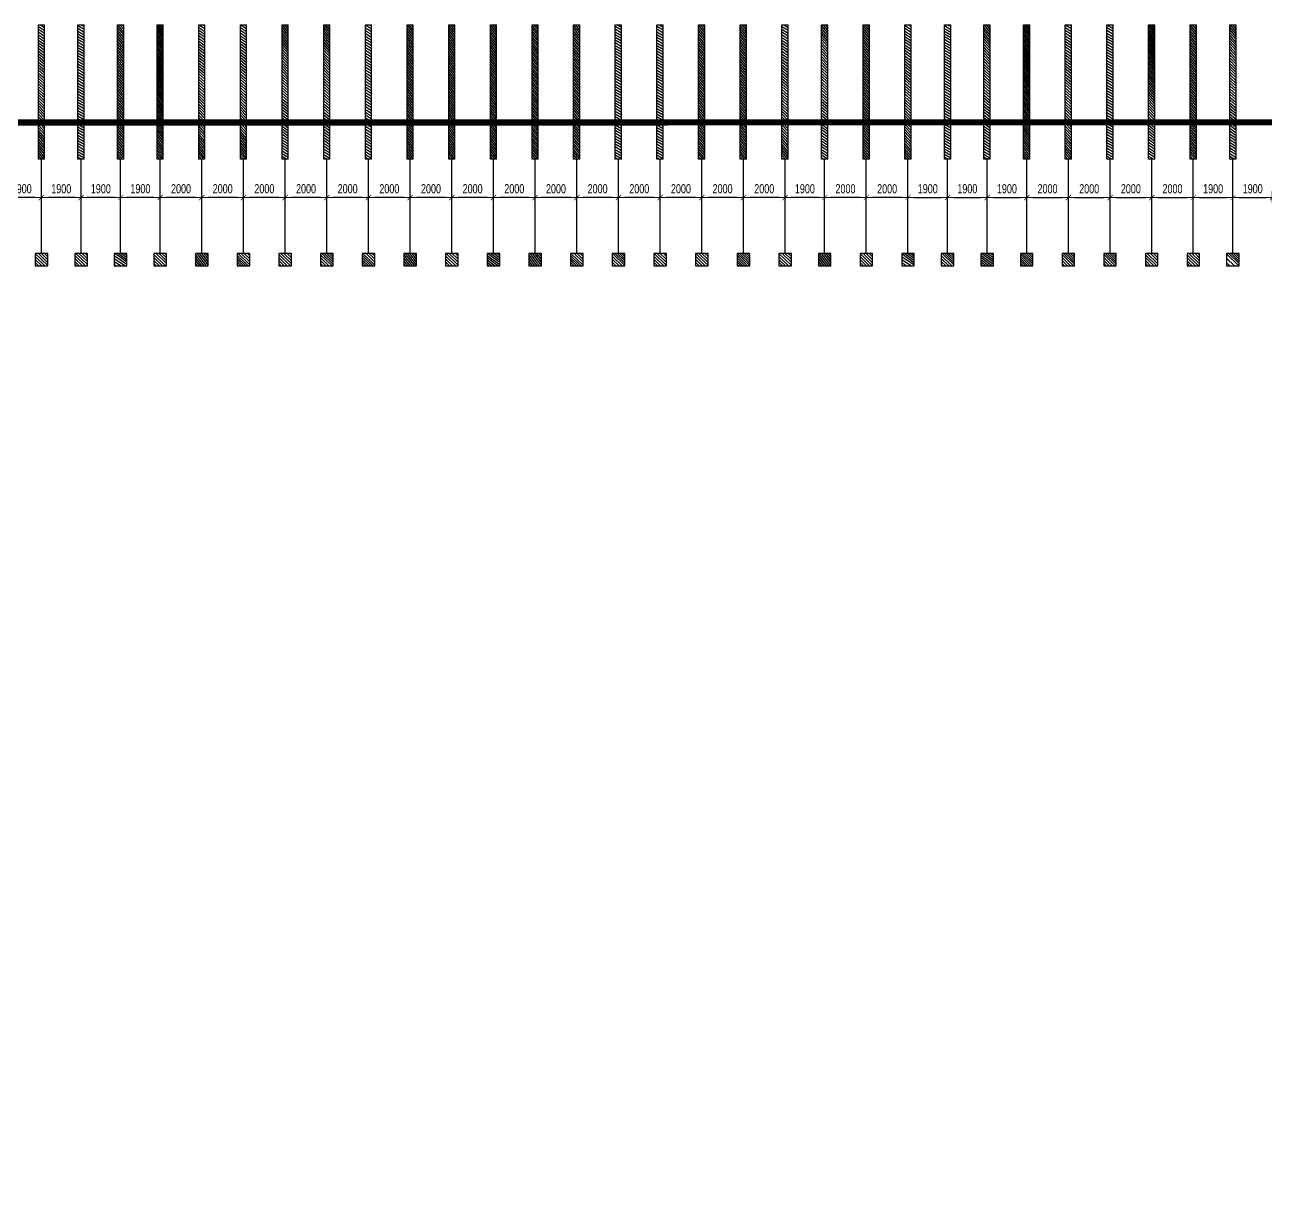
# Model space of a CAD drawing. Header units: millimetres. Extents: x -10588 to 227988, y -10588 to 100488.
# Drawn here: x 48700 to 108250, y 44950 to 100488 of the extents above; entities that cross this region are included whole.
import ezdxf

# ---------------------------------------------------------------- set-up
doc = ezdxf.new("R2010")
doc.units = ezdxf.units.MM
doc.linetypes.add('X-SITE$0$ACAD_ISO05W100', pattern=[33, 24, -3, 0, -3, 0, -3])
doc.layers.get('0').update_dxf_attribs({"lineweight": 20})
doc.layers.get('Defpoints').update_dxf_attribs({"color": 151, "lineweight": 9})
for name, color, linetype, lineweight in [('@@hatch - giaothong', 253, 'Continuous', 9), ('Landscape$0$A-HATCH', 252, 'Continuous', 18), ('NDC_S_DIM', 1, 'Continuous', 15)]:
    doc.layers.add(name, color=color, linetype=linetype, lineweight=lineweight)
doc.layers.add('A-SYM', color=7, linetype='Continuous')
doc.layers.add('X-SITE$0$A-SITE', color=2, linetype='X-SITE$0$ACAD_ISO05W100')
doc.styles.add('NDC_DIM', font='', dxfattribs={"width": 0.75})
doc.styles.get('NDC_DIM').set_extended_font_data('Dotum')
doc.dimstyles.new('NDC_dim_200', dxfattribs={"dimscale": 200, "dimtxt": 2.2, "dimasz": 1.5, "dimexe": 1.5, "dimexo": 2.5, "dimgap": 1, "dimtad": 1, "dimdec": 0, "dimzin": 0, "dimdsep": 46, "dimtxsty": 'NDC_DIM', "dimblk": 'DIMMARK', "dimcen": 0.09, "dimdle": 1.2, "dimclrd": 1, "dimclre": 1, "dimclrt": 3, "dimadec": 0, "dimazin": 0, "dimtfac": 1, "dimtdec": 0, "dimtix": 1, "dimtofl": 0, "dimtmove": 0, "dimatfit": 3, "dimfxl": 6, "dimfxlon": 1, "dimtolj": 1, "dimtzin": 0, "dimarcsym": 0})

# ---------------------------------------------------------------- blocks, each defined once
blk = doc.blocks.new('X-SITE')
at = {"layer": 'X-SITE$0$A-SITE', "const_width": 300}
blk.add_lwpolyline([(263891.6972274575, 94374.2868733796), (233890.9167651925, 124374.1597342881), (41048.81672237301, 124371.2061076554), (41031.4772981205, 26050.13213352286), (263893.9970330987, 26073.53728202902)], close=True, dxfattribs=at)
blk = doc.blocks.new('Neo_Samwoo')
at = {"layer": '@@hatch - giaothong', "lineweight": -3, "transparency": 33554559}
h = blk.add_hatch(dxfattribs=at)
h.set_pattern_fill('ANSI31', color=3, scale=750.0000000000002, angle=90.00000000000001)
h.set_pattern_definition([(135, (1742590341.413357, -434066229.3020579), (-66.29126073623884, -66.29126073623887), [])])
h.paths.add_polyline_path([(-302.44442273397, 0), (-302.44442273397, -584.009388985578), (302.44442273397, -584.009388985578), (302.44442273397, 0)])
h.paths.add_polyline_path([(150.0000001396984, 10987.54396887041), (-150.0000001396984, 10987.54396887041), (-150.0000001396984, 4527.282461116556), (150.0000001396984, 4527.282461116556)])
at = {"layer": 'Landscape$0$A-HATCH', "color": 1, "lineweight": -3}
for p, q in [((-150.0000001396984, 4527.282461116556), (-150.0000001396984, 10987.54396887041)), ((-150.0000001396984, 10987.54396887041), (150.0000001396984, 10987.54396887041)), ((150.0000001396984, 4527.282461116556), (150.0000001396984, 10987.54396887041)), ((150.0000001396984, 4527.282461116556), (-150.0000001396984, 4527.282461116556)), ((0, 0), (3.492459654808044e-07, 4527.282461116556)), ((302.44442273397, 0), (-302.44442273397, 0)), ((-302.44442273397, 0), (-302.44442273397, -584.009388985578)), ((302.44442273397, -584.009388985578), (302.44442273397, 0)), ((-302.44442273397, -584.009388985578), (302.44442273397, -584.009388985578))]:
    blk.add_line(p, q, dxfattribs=at)
blk = doc.blocks.new('DIMMARK')
at = {"layer": 'NDC_S_DIM', "color": 1}
blk.add_line((-1.5, 0), (1, 0), dxfattribs=at)
at = {"layer": 'NDC_S_DIM', "color": 2, "const_width": 0.1}
blk.add_lwpolyline([(-0.4242640687119285, -0.4242640687119285), (0.4242640687119285, 0.4242640687119285)], dxfattribs=at)
blk = doc.blocks.new('*D2411')
at = {"layer": 'Defpoints', "color": 0, "transparency": 16777216}
for p in [(93000.00000080932, 92190.67635541197), (91100.00000080944, 91458.47434306418), (93000.00000080932, 91458.47434291762)]:
    blk.add_point(p, dxfattribs=at)
at = {"layer": 'NDC_S_DIM', "color": 1, "lineweight": -2, "transparency": 16777216}
for p, q in [((91100.00000080944, 91958.47434306418), (91100.00000080944, 92490.67635541197)), ((93000.00000080932, 91958.47434291762), (93000.00000080932, 92490.67635541197)), ((91400.00000080944, 92190.67635541197), (92700.00000080932, 92190.67635541197))]:
    blk.add_line(p, q, dxfattribs=at)
at = {"layer": 'NDC_S_DIM', "color": 1, "lineweight": -2, "transparency": 16777216, "xscale": 300, "yscale": 300, "zscale": 300, "rotation": 180}
blk.add_blockref('DIMMARK', (91100.00000080944, 92190.67635541197), dxfattribs=at)
at = {"layer": 'NDC_S_DIM', "color": 1, "lineweight": -2, "transparency": 16777216, "xscale": 300, "yscale": 300, "zscale": 300}
blk.add_blockref('DIMMARK', (93000.00000080932, 92190.67635541197), dxfattribs=at)
at = {"layer": 'NDC_S_DIM', "color": 3, "transparency": 16777216, "insert": (92050.00000080938, 92610.67635541197), "char_height": 440.0000000000001, "attachment_point": 5, "style": 'NDC_DIM'}
blk.add_mtext('\\A1;1900', dxfattribs=at)
blk = doc.blocks.new('*D2613')
at = {"layer": 'Defpoints', "color": 0, "transparency": 16777216}
for p in [(94900.00000080944, 92190.67635541197), (93000.00000080932, 91458.47434291762), (94900.00000080944, 91458.47434277105)]:
    blk.add_point(p, dxfattribs=at)
at = {"layer": 'NDC_S_DIM', "color": 1, "lineweight": -2, "transparency": 16777216}
for p, q in [((93000.00000080932, 91958.47434291762), (93000.00000080932, 92490.67635541197)), ((94900.00000080944, 91958.47434277105), (94900.00000080944, 92490.67635541197)), ((93300.00000080932, 92190.67635541197), (94600.00000080944, 92190.67635541197))]:
    blk.add_line(p, q, dxfattribs=at)
at = {"layer": 'NDC_S_DIM', "color": 1, "lineweight": -2, "transparency": 16777216, "xscale": 300, "yscale": 300, "zscale": 300, "rotation": 180}
blk.add_blockref('DIMMARK', (93000.00000080932, 92190.67635541197), dxfattribs=at)
at = {"layer": 'NDC_S_DIM', "color": 1, "lineweight": -2, "transparency": 16777216, "xscale": 300, "yscale": 300, "zscale": 300}
blk.add_blockref('DIMMARK', (94900.00000080944, 92190.67635541197), dxfattribs=at)
at = {"layer": 'NDC_S_DIM', "color": 3, "transparency": 16777216, "insert": (93950.00000080938, 92610.67635541197), "char_height": 440.0000000000001, "attachment_point": 5, "style": 'NDC_DIM'}
blk.add_mtext('\\A1;1900', dxfattribs=at)
blk = doc.blocks.new('*D2614')
at = {"layer": 'Defpoints', "color": 0, "transparency": 16777216}
for p in [(96800.00000080944, 92190.67635541197), (94900.00000080944, 91458.47434277105), (96800.00000080944, 91458.47434262448)]:
    blk.add_point(p, dxfattribs=at)
at = {"layer": 'NDC_S_DIM', "color": 1, "lineweight": -2, "transparency": 16777216}
for p, q in [((94900.00000080944, 91958.47434277105), (94900.00000080944, 92490.67635541197)), ((96800.00000080944, 91958.47434262448), (96800.00000080944, 92490.67635541197)), ((95200.00000080944, 92190.67635541197), (96500.00000080944, 92190.67635541197))]:
    blk.add_line(p, q, dxfattribs=at)
at = {"layer": 'NDC_S_DIM', "color": 1, "lineweight": -2, "transparency": 16777216, "xscale": 300, "yscale": 300, "zscale": 300, "rotation": 180}
blk.add_blockref('DIMMARK', (94900.00000080944, 92190.67635541197), dxfattribs=at)
at = {"layer": 'NDC_S_DIM', "color": 1, "lineweight": -2, "transparency": 16777216, "xscale": 300, "yscale": 300, "zscale": 300}
blk.add_blockref('DIMMARK', (96800.00000080944, 92190.67635541197), dxfattribs=at)
at = {"layer": 'NDC_S_DIM', "color": 3, "transparency": 16777216, "insert": (95850.00000080944, 92610.67635541197), "char_height": 440.0000000000001, "attachment_point": 5, "style": 'NDC_DIM'}
blk.add_mtext('\\A1;1900', dxfattribs=at)
blk = doc.blocks.new('*D2615')
at = {"layer": 'Defpoints', "color": 0, "transparency": 16777216}
for p in [(98800.00000080955, 92190.67635541197), (96800.00000080944, 91458.47434262448), (98800.00000080955, 91458.47434247017)]:
    blk.add_point(p, dxfattribs=at)
at = {"layer": 'NDC_S_DIM', "color": 1, "lineweight": -2, "transparency": 16777216}
for p, q in [((96800.00000080944, 91958.47434262448), (96800.00000080944, 92490.67635541197)), ((98800.00000080955, 91958.47434247017), (98800.00000080955, 92490.67635541197)), ((97100.00000080944, 92190.67635541197), (98500.00000080955, 92190.67635541197))]:
    blk.add_line(p, q, dxfattribs=at)
at = {"layer": 'NDC_S_DIM', "color": 1, "lineweight": -2, "transparency": 16777216, "xscale": 300, "yscale": 300, "zscale": 300, "rotation": 180}
blk.add_blockref('DIMMARK', (96800.00000080944, 92190.67635541197), dxfattribs=at)
at = {"layer": 'NDC_S_DIM', "color": 1, "lineweight": -2, "transparency": 16777216, "xscale": 300, "yscale": 300, "zscale": 300}
blk.add_blockref('DIMMARK', (98800.00000080955, 92190.67635541197), dxfattribs=at)
at = {"layer": 'NDC_S_DIM', "color": 3, "transparency": 16777216, "insert": (97800.0000008095, 92610.67635541197), "char_height": 440.0000000000001, "attachment_point": 5, "style": 'NDC_DIM'}
blk.add_mtext('\\A1;2000', dxfattribs=at)
blk = doc.blocks.new('*D2616')
at = {"layer": 'Defpoints', "color": 0, "transparency": 16777216}
for p in [(100800.0000008096, 92190.67635541197), (98800.00000080955, 91458.47434247017), (100800.0000008096, 91458.4743423159)]:
    blk.add_point(p, dxfattribs=at)
at = {"layer": 'NDC_S_DIM', "color": 1, "lineweight": -2, "transparency": 16777216}
for p, q in [((98800.00000080955, 91958.47434247017), (98800.00000080955, 92490.67635541197)), ((100800.0000008096, 91958.4743423159), (100800.0000008096, 92490.67635541197)), ((99100.00000080955, 92190.67635541197), (100500.0000008096, 92190.67635541197))]:
    blk.add_line(p, q, dxfattribs=at)
at = {"layer": 'NDC_S_DIM', "color": 1, "lineweight": -2, "transparency": 16777216, "xscale": 300, "yscale": 300, "zscale": 300, "rotation": 180}
blk.add_blockref('DIMMARK', (98800.00000080955, 92190.67635541197), dxfattribs=at)
at = {"layer": 'NDC_S_DIM', "color": 1, "lineweight": -2, "transparency": 16777216, "xscale": 300, "yscale": 300, "zscale": 300}
blk.add_blockref('DIMMARK', (100800.0000008096, 92190.67635541197), dxfattribs=at)
at = {"layer": 'NDC_S_DIM', "color": 3, "transparency": 16777216, "insert": (99800.00000080958, 92610.67635541197), "char_height": 440.0000000000001, "attachment_point": 5, "style": 'NDC_DIM'}
blk.add_mtext('\\A1;2000', dxfattribs=at)
blk = doc.blocks.new('*D2617')
at = {"layer": 'Defpoints', "color": 0, "transparency": 16777216}
for p in [(102800.0000008099, 92190.67635541197), (100800.0000008096, 91458.4743423159), (102800.0000008099, 91458.47434216159)]:
    blk.add_point(p, dxfattribs=at)
at = {"layer": 'NDC_S_DIM', "color": 1, "lineweight": -2, "transparency": 16777216}
for p, q in [((100800.0000008096, 91958.4743423159), (100800.0000008096, 92490.67635541197)), ((102800.0000008099, 91958.47434216159), (102800.0000008099, 92490.67635541197)), ((101100.0000008096, 92190.67635541197), (102500.0000008099, 92190.67635541197))]:
    blk.add_line(p, q, dxfattribs=at)
at = {"layer": 'NDC_S_DIM', "color": 1, "lineweight": -2, "transparency": 16777216, "xscale": 300, "yscale": 300, "zscale": 300, "rotation": 180}
blk.add_blockref('DIMMARK', (100800.0000008096, 92190.67635541197), dxfattribs=at)
at = {"layer": 'NDC_S_DIM', "color": 1, "lineweight": -2, "transparency": 16777216, "xscale": 300, "yscale": 300, "zscale": 300}
blk.add_blockref('DIMMARK', (102800.0000008099, 92190.67635541197), dxfattribs=at)
at = {"layer": 'NDC_S_DIM', "color": 3, "transparency": 16777216, "insert": (101800.0000008098, 92610.67635541197), "char_height": 440.0000000000001, "attachment_point": 5, "style": 'NDC_DIM'}
blk.add_mtext('\\A1;2000', dxfattribs=at)
blk = doc.blocks.new('*D2618')
at = {"layer": 'Defpoints', "color": 0, "transparency": 16777216}
for p in [(104800.0000008099, 92190.67635541197), (102800.0000008099, 91458.47434216159), (104800.0000008099, 91458.47434200734)]:
    blk.add_point(p, dxfattribs=at)
at = {"layer": 'NDC_S_DIM', "color": 1, "lineweight": -2, "transparency": 16777216}
for p, q in [((102800.0000008099, 91958.47434216159), (102800.0000008099, 92490.67635541197)), ((104800.0000008099, 91958.47434200734), (104800.0000008099, 92490.67635541197)), ((103100.0000008099, 92190.67635541197), (104500.0000008099, 92190.67635541197))]:
    blk.add_line(p, q, dxfattribs=at)
at = {"layer": 'NDC_S_DIM', "color": 1, "lineweight": -2, "transparency": 16777216, "xscale": 300, "yscale": 300, "zscale": 300, "rotation": 180}
blk.add_blockref('DIMMARK', (102800.0000008099, 92190.67635541197), dxfattribs=at)
at = {"layer": 'NDC_S_DIM', "color": 1, "lineweight": -2, "transparency": 16777216, "xscale": 300, "yscale": 300, "zscale": 300}
blk.add_blockref('DIMMARK', (104800.0000008099, 92190.67635541197), dxfattribs=at)
at = {"layer": 'NDC_S_DIM', "color": 3, "transparency": 16777216, "insert": (103800.0000008099, 92610.67635541197), "char_height": 440.0000000000001, "attachment_point": 5, "style": 'NDC_DIM'}
blk.add_mtext('\\A1;2000', dxfattribs=at)
blk = doc.blocks.new('*D2619')
at = {"layer": 'Defpoints', "color": 0, "transparency": 16777216}
for p in [(106700.0000008099, 92190.67635541197), (104800.0000008099, 91458.47434200734), (106700.0000008099, 91458.47434186074)]:
    blk.add_point(p, dxfattribs=at)
at = {"layer": 'NDC_S_DIM', "color": 1, "lineweight": -2, "transparency": 16777216}
for p, q in [((104800.0000008099, 91958.47434200734), (104800.0000008099, 92490.67635541197)), ((106700.0000008099, 91958.47434186074), (106700.0000008099, 92490.67635541197)), ((105100.0000008099, 92190.67635541197), (106400.0000008099, 92190.67635541197))]:
    blk.add_line(p, q, dxfattribs=at)
at = {"layer": 'NDC_S_DIM', "color": 1, "lineweight": -2, "transparency": 16777216, "xscale": 300, "yscale": 300, "zscale": 300, "rotation": 180}
blk.add_blockref('DIMMARK', (104800.0000008099, 92190.67635541197), dxfattribs=at)
at = {"layer": 'NDC_S_DIM', "color": 1, "lineweight": -2, "transparency": 16777216, "xscale": 300, "yscale": 300, "zscale": 300}
blk.add_blockref('DIMMARK', (106700.0000008099, 92190.67635541197), dxfattribs=at)
at = {"layer": 'NDC_S_DIM', "color": 3, "transparency": 16777216, "insert": (105750.0000008099, 92610.67635541197), "char_height": 440.0000000000001, "attachment_point": 5, "style": 'NDC_DIM'}
blk.add_mtext('\\A1;1900', dxfattribs=at)
blk = doc.blocks.new('*D2620')
at = {"layer": 'Defpoints', "color": 0, "transparency": 16777216}
for p in [(108600.0000008099, 92190.67635541197), (106700.0000008099, 91458.47434186074), (108600.0000008099, 91458.47434171414)]:
    blk.add_point(p, dxfattribs=at)
at = {"layer": 'NDC_S_DIM', "color": 1, "lineweight": -2, "transparency": 16777216}
for p, q in [((106700.0000008099, 91958.47434186074), (106700.0000008099, 92490.67635541197)), ((108600.0000008099, 91958.47434171414), (108600.0000008099, 92490.67635541197)), ((107000.0000008099, 92190.67635541197), (108300.0000008099, 92190.67635541197))]:
    blk.add_line(p, q, dxfattribs=at)
at = {"layer": 'NDC_S_DIM', "color": 1, "lineweight": -2, "transparency": 16777216, "xscale": 300, "yscale": 300, "zscale": 300, "rotation": 180}
blk.add_blockref('DIMMARK', (106700.0000008099, 92190.67635541197), dxfattribs=at)
at = {"layer": 'NDC_S_DIM', "color": 1, "lineweight": -2, "transparency": 16777216, "xscale": 300, "yscale": 300, "zscale": 300}
blk.add_blockref('DIMMARK', (108600.0000008099, 92190.67635541197), dxfattribs=at)
at = {"layer": 'NDC_S_DIM', "color": 3, "transparency": 16777216, "insert": (107650.0000008099, 92610.67635541197), "char_height": 440.0000000000001, "attachment_point": 5, "style": 'NDC_DIM'}
blk.add_mtext('\\A1;1900', dxfattribs=at)
blk = doc.blocks.new('*D2952')
at = {"layer": 'Defpoints', "color": 0, "transparency": 16777216}
for p in [(89100.00000080929, 92190.67635541197), (89100.00000080929, 91458.47434321846), (91100.00000080944, 91458.47434306418)]:
    blk.add_point(p, dxfattribs=at)
at = {"layer": 'NDC_S_DIM', "color": 1, "lineweight": -2, "transparency": 16777216}
for p, q in [((89100.00000080929, 91958.47434321846), (89100.00000080929, 92490.67635541197)), ((91100.00000080944, 91958.47434306418), (91100.00000080944, 92490.67635541197)), ((90800.00000080944, 92190.67635541197), (89400.00000080929, 92190.67635541197))]:
    blk.add_line(p, q, dxfattribs=at)
at = {"layer": 'NDC_S_DIM', "color": 1, "lineweight": -2, "transparency": 16777216, "xscale": 300, "yscale": 300, "zscale": 300, "rotation": 180}
blk.add_blockref('DIMMARK', (89100.00000080929, 92190.67635541197), dxfattribs=at)
at = {"layer": 'NDC_S_DIM', "color": 1, "lineweight": -2, "transparency": 16777216, "xscale": 300, "yscale": 300, "zscale": 300}
blk.add_blockref('DIMMARK', (91100.00000080944, 92190.67635541197), dxfattribs=at)
at = {"layer": 'NDC_S_DIM', "color": 3, "transparency": 16777216, "insert": (90100.00000080936, 92610.67635541197), "char_height": 440.0000000000001, "attachment_point": 5, "style": 'NDC_DIM'}
blk.add_mtext('\\A1;2000', dxfattribs=at)
blk = doc.blocks.new('*D2953')
at = {"layer": 'Defpoints', "color": 0, "transparency": 16777216}
for p in [(87100.00000080111, 92190.67635541197), (87100.00000080111, 91352.19221753208), (89100.00000080929, 91458.47434321846)]:
    blk.add_point(p, dxfattribs=at)
at = {"layer": 'NDC_S_DIM', "color": 1, "lineweight": -2, "transparency": 16777216}
for p, q in [((87100.00000080111, 91852.19221753208), (87100.00000080111, 92490.67635541197)), ((89100.00000080929, 91958.47434321846), (89100.00000080929, 92490.67635541197)), ((88800.00000080929, 92190.67635541197), (87400.00000080111, 92190.67635541197))]:
    blk.add_line(p, q, dxfattribs=at)
at = {"layer": 'NDC_S_DIM', "color": 1, "lineweight": -2, "transparency": 16777216, "xscale": 300, "yscale": 300, "zscale": 300, "rotation": 180}
blk.add_blockref('DIMMARK', (87100.00000080111, 92190.67635541197), dxfattribs=at)
at = {"layer": 'NDC_S_DIM', "color": 1, "lineweight": -2, "transparency": 16777216, "xscale": 300, "yscale": 300, "zscale": 300}
blk.add_blockref('DIMMARK', (89100.00000080929, 92190.67635541197), dxfattribs=at)
at = {"layer": 'NDC_S_DIM', "color": 3, "transparency": 16777216, "insert": (88100.0000008052, 92610.67635541197), "char_height": 440.0000000000001, "attachment_point": 5, "style": 'NDC_DIM'}
blk.add_mtext('\\A1;2000', dxfattribs=at)
blk = doc.blocks.new('*D2954')
at = {"layer": 'Defpoints', "color": 0, "transparency": 16777216}
for p in [(85200.00000080094, 92190.67635541197), (85200.00000080094, 91352.19221767868), (87100.00000080111, 91352.19221753208)]:
    blk.add_point(p, dxfattribs=at)
at = {"layer": 'NDC_S_DIM', "color": 1, "lineweight": -2, "transparency": 16777216}
for p, q in [((85200.00000080094, 91852.19221767868), (85200.00000080094, 92490.67635541197)), ((87100.00000080111, 91852.19221753208), (87100.00000080111, 92490.67635541197)), ((86800.00000080111, 92190.67635541197), (85500.00000080094, 92190.67635541197))]:
    blk.add_line(p, q, dxfattribs=at)
at = {"layer": 'NDC_S_DIM', "color": 1, "lineweight": -2, "transparency": 16777216, "xscale": 300, "yscale": 300, "zscale": 300, "rotation": 180}
blk.add_blockref('DIMMARK', (85200.00000080094, 92190.67635541197), dxfattribs=at)
at = {"layer": 'NDC_S_DIM', "color": 1, "lineweight": -2, "transparency": 16777216, "xscale": 300, "yscale": 300, "zscale": 300}
blk.add_blockref('DIMMARK', (87100.00000080111, 92190.67635541197), dxfattribs=at)
at = {"layer": 'NDC_S_DIM', "color": 3, "transparency": 16777216, "insert": (86150.00000080102, 92610.67635541197), "char_height": 440.0000000000001, "attachment_point": 5, "style": 'NDC_DIM'}
blk.add_mtext('\\A1;1900', dxfattribs=at)
blk = doc.blocks.new('*D2965')
at = {"layer": 'Defpoints', "color": 0, "transparency": 16777216}
for p in [(83200.0000007955, 92190.67635541197), (83200.0000007955, 91279.5439405769), (85200.00000080094, 91352.19221767868)]:
    blk.add_point(p, dxfattribs=at)
at = {"layer": 'NDC_S_DIM', "color": 1, "lineweight": -2, "transparency": 16777216}
for p, q in [((83200.0000007955, 91779.5439405769), (83200.0000007955, 92490.67635541197)), ((85200.00000080094, 91852.19221767868), (85200.00000080094, 92490.67635541197)), ((84900.00000080094, 92190.67635541197), (83500.0000007955, 92190.67635541197))]:
    blk.add_line(p, q, dxfattribs=at)
at = {"layer": 'NDC_S_DIM', "color": 1, "lineweight": -2, "transparency": 16777216, "xscale": 300, "yscale": 300, "zscale": 300, "rotation": 180}
blk.add_blockref('DIMMARK', (83200.0000007955, 92190.67635541197), dxfattribs=at)
at = {"layer": 'NDC_S_DIM', "color": 1, "lineweight": -2, "transparency": 16777216, "xscale": 300, "yscale": 300, "zscale": 300}
blk.add_blockref('DIMMARK', (85200.00000080094, 92190.67635541197), dxfattribs=at)
at = {"layer": 'NDC_S_DIM', "color": 3, "transparency": 16777216, "insert": (84200.00000079822, 92610.67635541197), "char_height": 440.0000000000001, "attachment_point": 5, "style": 'NDC_DIM'}
blk.add_mtext('\\A1;2000', dxfattribs=at)
blk = doc.blocks.new('*D2966')
at = {"layer": 'Defpoints', "color": 0, "transparency": 16777216}
for p in [(81200.0000007955, 92190.67635541197), (81200.0000007955, 91279.5439407312), (83200.0000007955, 91279.5439405769)]:
    blk.add_point(p, dxfattribs=at)
at = {"layer": 'NDC_S_DIM', "color": 1, "lineweight": -2, "transparency": 16777216}
for p, q in [((81200.0000007955, 91779.5439407312), (81200.0000007955, 92490.67635541197)), ((83200.0000007955, 91779.5439405769), (83200.0000007955, 92490.67635541197)), ((82900.0000007955, 92190.67635541197), (81500.0000007955, 92190.67635541197))]:
    blk.add_line(p, q, dxfattribs=at)
at = {"layer": 'NDC_S_DIM', "color": 1, "lineweight": -2, "transparency": 16777216, "xscale": 300, "yscale": 300, "zscale": 300, "rotation": 180}
blk.add_blockref('DIMMARK', (81200.0000007955, 92190.67635541197), dxfattribs=at)
at = {"layer": 'NDC_S_DIM', "color": 1, "lineweight": -2, "transparency": 16777216, "xscale": 300, "yscale": 300, "zscale": 300}
blk.add_blockref('DIMMARK', (83200.0000007955, 92190.67635541197), dxfattribs=at)
at = {"layer": 'NDC_S_DIM', "color": 3, "transparency": 16777216, "insert": (82200.0000007955, 92610.67635541197), "char_height": 440.0000000000001, "attachment_point": 5, "style": 'NDC_DIM'}
blk.add_mtext('\\A1;2000', dxfattribs=at)
blk = doc.blocks.new('*D2967')
at = {"layer": 'Defpoints', "color": 0, "transparency": 16777216}
for p in [(79200.0000007955, 92190.67635541197), (79200.0000007955, 91279.54394088547), (81200.0000007955, 91279.5439407312)]:
    blk.add_point(p, dxfattribs=at)
at = {"layer": 'NDC_S_DIM', "color": 1, "lineweight": -2, "transparency": 16777216}
for p, q in [((79200.0000007955, 91779.54394088547), (79200.0000007955, 92490.67635541197)), ((81200.0000007955, 91779.5439407312), (81200.0000007955, 92490.67635541197)), ((80900.0000007955, 92190.67635541197), (79500.0000007955, 92190.67635541197))]:
    blk.add_line(p, q, dxfattribs=at)
at = {"layer": 'NDC_S_DIM', "color": 1, "lineweight": -2, "transparency": 16777216, "xscale": 300, "yscale": 300, "zscale": 300, "rotation": 180}
blk.add_blockref('DIMMARK', (79200.0000007955, 92190.67635541197), dxfattribs=at)
at = {"layer": 'NDC_S_DIM', "color": 1, "lineweight": -2, "transparency": 16777216, "xscale": 300, "yscale": 300, "zscale": 300}
blk.add_blockref('DIMMARK', (81200.0000007955, 92190.67635541197), dxfattribs=at)
at = {"layer": 'NDC_S_DIM', "color": 3, "transparency": 16777216, "insert": (80200.0000007955, 92610.67635541197), "char_height": 440.0000000000001, "attachment_point": 5, "style": 'NDC_DIM'}
blk.add_mtext('\\A1;2000', dxfattribs=at)
blk = doc.blocks.new('*D2968')
at = {"layer": 'Defpoints', "color": 0, "transparency": 16777216}
for p in [(77200.00000079535, 92190.67635541197), (77200.00000079535, 91279.54394103977), (79200.0000007955, 91279.54394088547)]:
    blk.add_point(p, dxfattribs=at)
at = {"layer": 'NDC_S_DIM', "color": 1, "lineweight": -2, "transparency": 16777216}
for p, q in [((77200.00000079535, 91779.54394103977), (77200.00000079535, 92490.67635541197)), ((79200.0000007955, 91779.54394088547), (79200.0000007955, 92490.67635541197)), ((78900.0000007955, 92190.67635541197), (77500.00000079535, 92190.67635541197))]:
    blk.add_line(p, q, dxfattribs=at)
at = {"layer": 'NDC_S_DIM', "color": 1, "lineweight": -2, "transparency": 16777216, "xscale": 300, "yscale": 300, "zscale": 300, "rotation": 180}
blk.add_blockref('DIMMARK', (77200.00000079535, 92190.67635541197), dxfattribs=at)
at = {"layer": 'NDC_S_DIM', "color": 1, "lineweight": -2, "transparency": 16777216, "xscale": 300, "yscale": 300, "zscale": 300}
blk.add_blockref('DIMMARK', (79200.0000007955, 92190.67635541197), dxfattribs=at)
at = {"layer": 'NDC_S_DIM', "color": 3, "transparency": 16777216, "insert": (78200.00000079542, 92610.67635541197), "char_height": 440.0000000000001, "attachment_point": 5, "style": 'NDC_DIM'}
blk.add_mtext('\\A1;2000', dxfattribs=at)
blk = doc.blocks.new('*D2969')
at = {"layer": 'Defpoints', "color": 0, "transparency": 16777216}
for p in [(75200.00000079535, 92190.67635541197), (75200.00000079535, 91279.54394119405), (77200.00000079535, 91279.54394103977)]:
    blk.add_point(p, dxfattribs=at)
at = {"layer": 'NDC_S_DIM', "color": 1, "lineweight": -2, "transparency": 16777216}
for p, q in [((75200.00000079535, 91779.54394119405), (75200.00000079535, 92490.67635541197)), ((77200.00000079535, 91779.54394103977), (77200.00000079535, 92490.67635541197)), ((76900.00000079535, 92190.67635541197), (75500.00000079535, 92190.67635541197))]:
    blk.add_line(p, q, dxfattribs=at)
at = {"layer": 'NDC_S_DIM', "color": 1, "lineweight": -2, "transparency": 16777216, "xscale": 300, "yscale": 300, "zscale": 300, "rotation": 180}
blk.add_blockref('DIMMARK', (75200.00000079535, 92190.67635541197), dxfattribs=at)
at = {"layer": 'NDC_S_DIM', "color": 1, "lineweight": -2, "transparency": 16777216, "xscale": 300, "yscale": 300, "zscale": 300}
blk.add_blockref('DIMMARK', (77200.00000079535, 92190.67635541197), dxfattribs=at)
at = {"layer": 'NDC_S_DIM', "color": 3, "transparency": 16777216, "insert": (76200.00000079535, 92610.67635541197), "char_height": 440.0000000000001, "attachment_point": 5, "style": 'NDC_DIM'}
blk.add_mtext('\\A1;2000', dxfattribs=at)
blk = doc.blocks.new('*D2970')
at = {"layer": 'Defpoints', "color": 0, "transparency": 16777216}
for p in [(73200.00000079535, 92190.67635541197), (73200.00000079535, 91279.54394134835), (75200.00000079535, 91279.54394119405)]:
    blk.add_point(p, dxfattribs=at)
at = {"layer": 'NDC_S_DIM', "color": 1, "lineweight": -2, "transparency": 16777216}
for p, q in [((73200.00000079535, 91779.54394134835), (73200.00000079535, 92490.67635541197)), ((75200.00000079535, 91779.54394119405), (75200.00000079535, 92490.67635541197)), ((74900.00000079535, 92190.67635541197), (73500.00000079535, 92190.67635541197))]:
    blk.add_line(p, q, dxfattribs=at)
at = {"layer": 'NDC_S_DIM', "color": 1, "lineweight": -2, "transparency": 16777216, "xscale": 300, "yscale": 300, "zscale": 300, "rotation": 180}
blk.add_blockref('DIMMARK', (73200.00000079535, 92190.67635541197), dxfattribs=at)
at = {"layer": 'NDC_S_DIM', "color": 1, "lineweight": -2, "transparency": 16777216, "xscale": 300, "yscale": 300, "zscale": 300}
blk.add_blockref('DIMMARK', (75200.00000079535, 92190.67635541197), dxfattribs=at)
at = {"layer": 'NDC_S_DIM', "color": 3, "transparency": 16777216, "insert": (74200.00000079535, 92610.67635541197), "char_height": 440.0000000000001, "attachment_point": 5, "style": 'NDC_DIM'}
blk.add_mtext('\\A1;2000', dxfattribs=at)
blk = doc.blocks.new('*D2971')
at = {"layer": 'Defpoints', "color": 0, "transparency": 16777216}
for p in [(71200.00000079535, 92190.67635541197), (71200.00000079535, 91279.54394150263), (73200.00000079535, 91279.54394134835)]:
    blk.add_point(p, dxfattribs=at)
at = {"layer": 'NDC_S_DIM', "color": 1, "lineweight": -2, "transparency": 16777216}
for p, q in [((71200.00000079535, 91779.54394150263), (71200.00000079535, 92490.67635541197)), ((73200.00000079535, 91779.54394134835), (73200.00000079535, 92490.67635541197)), ((72900.00000079535, 92190.67635541197), (71500.00000079535, 92190.67635541197))]:
    blk.add_line(p, q, dxfattribs=at)
at = {"layer": 'NDC_S_DIM', "color": 1, "lineweight": -2, "transparency": 16777216, "xscale": 300, "yscale": 300, "zscale": 300, "rotation": 180}
blk.add_blockref('DIMMARK', (71200.00000079535, 92190.67635541197), dxfattribs=at)
at = {"layer": 'NDC_S_DIM', "color": 1, "lineweight": -2, "transparency": 16777216, "xscale": 300, "yscale": 300, "zscale": 300}
blk.add_blockref('DIMMARK', (73200.00000079535, 92190.67635541197), dxfattribs=at)
at = {"layer": 'NDC_S_DIM', "color": 3, "transparency": 16777216, "insert": (72200.00000079535, 92610.67635541197), "char_height": 440.0000000000001, "attachment_point": 5, "style": 'NDC_DIM'}
blk.add_mtext('\\A1;2000', dxfattribs=at)
blk = doc.blocks.new('*D2972')
at = {"layer": 'Defpoints', "color": 0, "transparency": 16777216}
for p in [(69200.00000079535, 92190.67635541197), (69200.00000079535, 91279.54394165691), (71200.00000079535, 91279.54394150263)]:
    blk.add_point(p, dxfattribs=at)
at = {"layer": 'NDC_S_DIM', "color": 1, "lineweight": -2, "transparency": 16777216}
for p, q in [((69200.00000079535, 91779.54394165691), (69200.00000079535, 92490.67635541197)), ((71200.00000079535, 91779.54394150263), (71200.00000079535, 92490.67635541197)), ((70900.00000079535, 92190.67635541197), (69500.00000079535, 92190.67635541197))]:
    blk.add_line(p, q, dxfattribs=at)
at = {"layer": 'NDC_S_DIM', "color": 1, "lineweight": -2, "transparency": 16777216, "xscale": 300, "yscale": 300, "zscale": 300, "rotation": 180}
blk.add_blockref('DIMMARK', (69200.00000079535, 92190.67635541197), dxfattribs=at)
at = {"layer": 'NDC_S_DIM', "color": 1, "lineweight": -2, "transparency": 16777216, "xscale": 300, "yscale": 300, "zscale": 300}
blk.add_blockref('DIMMARK', (71200.00000079535, 92190.67635541197), dxfattribs=at)
at = {"layer": 'NDC_S_DIM', "color": 3, "transparency": 16777216, "insert": (70200.00000079535, 92610.67635541197), "char_height": 440.0000000000001, "attachment_point": 5, "style": 'NDC_DIM'}
blk.add_mtext('\\A1;2000', dxfattribs=at)
blk = doc.blocks.new('*D2973')
at = {"layer": 'Defpoints', "color": 0, "transparency": 16777216}
for p in [(67200.00000079535, 92190.67635541197), (67200.00000079535, 91279.54394181122), (69200.00000079535, 91279.54394165691)]:
    blk.add_point(p, dxfattribs=at)
at = {"layer": 'NDC_S_DIM', "color": 1, "lineweight": -2, "transparency": 16777216}
for p, q in [((67200.00000079535, 91779.54394181122), (67200.00000079535, 92490.67635541197)), ((69200.00000079535, 91779.54394165691), (69200.00000079535, 92490.67635541197)), ((68900.00000079535, 92190.67635541197), (67500.00000079535, 92190.67635541197))]:
    blk.add_line(p, q, dxfattribs=at)
at = {"layer": 'NDC_S_DIM', "color": 1, "lineweight": -2, "transparency": 16777216, "xscale": 300, "yscale": 300, "zscale": 300, "rotation": 180}
blk.add_blockref('DIMMARK', (67200.00000079535, 92190.67635541197), dxfattribs=at)
at = {"layer": 'NDC_S_DIM', "color": 1, "lineweight": -2, "transparency": 16777216, "xscale": 300, "yscale": 300, "zscale": 300}
blk.add_blockref('DIMMARK', (69200.00000079535, 92190.67635541197), dxfattribs=at)
at = {"layer": 'NDC_S_DIM', "color": 3, "transparency": 16777216, "insert": (68200.00000079535, 92610.67635541197), "char_height": 440.0000000000001, "attachment_point": 5, "style": 'NDC_DIM'}
blk.add_mtext('\\A1;2000', dxfattribs=at)
blk = doc.blocks.new('*D2974')
at = {"layer": 'Defpoints', "color": 0, "transparency": 16777216}
for p in [(65200.00000079535, 92190.67635541197), (65200.00000079535, 91279.5439419655), (67200.00000079535, 91279.54394181122)]:
    blk.add_point(p, dxfattribs=at)
at = {"layer": 'NDC_S_DIM', "color": 1, "lineweight": -2, "transparency": 16777216}
for p, q in [((65200.00000079535, 91779.5439419655), (65200.00000079535, 92490.67635541197)), ((67200.00000079535, 91779.54394181122), (67200.00000079535, 92490.67635541197)), ((66900.00000079535, 92190.67635541197), (65500.00000079535, 92190.67635541197))]:
    blk.add_line(p, q, dxfattribs=at)
at = {"layer": 'NDC_S_DIM', "color": 1, "lineweight": -2, "transparency": 16777216, "xscale": 300, "yscale": 300, "zscale": 300, "rotation": 180}
blk.add_blockref('DIMMARK', (65200.00000079535, 92190.67635541197), dxfattribs=at)
at = {"layer": 'NDC_S_DIM', "color": 1, "lineweight": -2, "transparency": 16777216, "xscale": 300, "yscale": 300, "zscale": 300}
blk.add_blockref('DIMMARK', (67200.00000079535, 92190.67635541197), dxfattribs=at)
at = {"layer": 'NDC_S_DIM', "color": 3, "transparency": 16777216, "insert": (66200.00000079535, 92610.67635541197), "char_height": 440.0000000000001, "attachment_point": 5, "style": 'NDC_DIM'}
blk.add_mtext('\\A1;2000', dxfattribs=at)
blk = doc.blocks.new('*D2975')
at = {"layer": 'Defpoints', "color": 0, "transparency": 16777216}
for p in [(63200.00000079535, 92190.67635541197), (63200.00000079535, 91279.54394211978), (65200.00000079535, 91279.5439419655)]:
    blk.add_point(p, dxfattribs=at)
at = {"layer": 'NDC_S_DIM', "color": 1, "lineweight": -2, "transparency": 16777216}
for p, q in [((63200.00000079535, 91779.54394211978), (63200.00000079535, 92490.67635541197)), ((65200.00000079535, 91779.5439419655), (65200.00000079535, 92490.67635541197)), ((64900.00000079535, 92190.67635541197), (63500.00000079535, 92190.67635541197))]:
    blk.add_line(p, q, dxfattribs=at)
at = {"layer": 'NDC_S_DIM', "color": 1, "lineweight": -2, "transparency": 16777216, "xscale": 300, "yscale": 300, "zscale": 300, "rotation": 180}
blk.add_blockref('DIMMARK', (63200.00000079535, 92190.67635541197), dxfattribs=at)
at = {"layer": 'NDC_S_DIM', "color": 1, "lineweight": -2, "transparency": 16777216, "xscale": 300, "yscale": 300, "zscale": 300}
blk.add_blockref('DIMMARK', (65200.00000079535, 92190.67635541197), dxfattribs=at)
at = {"layer": 'NDC_S_DIM', "color": 3, "transparency": 16777216, "insert": (64200.00000079535, 92610.67635541197), "char_height": 440.0000000000001, "attachment_point": 5, "style": 'NDC_DIM'}
blk.add_mtext('\\A1;2000', dxfattribs=at)
blk = doc.blocks.new('*D2976')
at = {"layer": 'Defpoints', "color": 0, "transparency": 16777216}
for p in [(61200.00000079535, 92190.67635541197), (61200.00000079535, 91279.54394227409), (63200.00000079535, 91279.54394211978)]:
    blk.add_point(p, dxfattribs=at)
at = {"layer": 'NDC_S_DIM', "color": 1, "lineweight": -2, "transparency": 16777216}
for p, q in [((61200.00000079535, 91779.54394227409), (61200.00000079535, 92490.67635541197)), ((63200.00000079535, 91779.54394211978), (63200.00000079535, 92490.67635541197)), ((62900.00000079535, 92190.67635541197), (61500.00000079535, 92190.67635541197))]:
    blk.add_line(p, q, dxfattribs=at)
at = {"layer": 'NDC_S_DIM', "color": 1, "lineweight": -2, "transparency": 16777216, "xscale": 300, "yscale": 300, "zscale": 300, "rotation": 180}
blk.add_blockref('DIMMARK', (61200.00000079535, 92190.67635541197), dxfattribs=at)
at = {"layer": 'NDC_S_DIM', "color": 1, "lineweight": -2, "transparency": 16777216, "xscale": 300, "yscale": 300, "zscale": 300}
blk.add_blockref('DIMMARK', (63200.00000079535, 92190.67635541197), dxfattribs=at)
at = {"layer": 'NDC_S_DIM', "color": 3, "transparency": 16777216, "insert": (62200.00000079535, 92610.67635541197), "char_height": 440.0000000000001, "attachment_point": 5, "style": 'NDC_DIM'}
blk.add_mtext('\\A1;2000', dxfattribs=at)
blk = doc.blocks.new('*D2977')
at = {"layer": 'Defpoints', "color": 0, "transparency": 16777216}
for p in [(59200.00000079549, 92190.67635541197), (59200.00000079549, 91279.54394242837), (61200.00000079535, 91279.54394227409)]:
    blk.add_point(p, dxfattribs=at)
at = {"layer": 'NDC_S_DIM', "color": 1, "lineweight": -2, "transparency": 16777216}
for p, q in [((59200.00000079549, 91779.54394242837), (59200.00000079549, 92490.67635541197)), ((61200.00000079535, 91779.54394227409), (61200.00000079535, 92490.67635541197)), ((60900.00000079535, 92190.67635541197), (59500.00000079549, 92190.67635541197))]:
    blk.add_line(p, q, dxfattribs=at)
at = {"layer": 'NDC_S_DIM', "color": 1, "lineweight": -2, "transparency": 16777216, "xscale": 300, "yscale": 300, "zscale": 300, "rotation": 180}
blk.add_blockref('DIMMARK', (59200.00000079549, 92190.67635541197), dxfattribs=at)
at = {"layer": 'NDC_S_DIM', "color": 1, "lineweight": -2, "transparency": 16777216, "xscale": 300, "yscale": 300, "zscale": 300}
blk.add_blockref('DIMMARK', (61200.00000079535, 92190.67635541197), dxfattribs=at)
at = {"layer": 'NDC_S_DIM', "color": 3, "transparency": 16777216, "insert": (60200.00000079542, 92610.67635541197), "char_height": 440.0000000000001, "attachment_point": 5, "style": 'NDC_DIM'}
blk.add_mtext('\\A1;2000', dxfattribs=at)
blk = doc.blocks.new('*D2978')
at = {"layer": 'Defpoints', "color": 0, "transparency": 16777216}
for p in [(57200.00000079549, 92190.67635541197), (57200.00000079549, 91279.54394242837), (59200.00000079549, 91279.54394242837)]:
    blk.add_point(p, dxfattribs=at)
at = {"layer": 'NDC_S_DIM', "color": 1, "lineweight": -2, "transparency": 16777216}
for p, q in [((57200.00000079549, 91779.54394242837), (57200.00000079549, 92490.67635541197)), ((59200.00000079549, 91779.54394242837), (59200.00000079549, 92490.67635541197)), ((58900.00000079549, 92190.67635541197), (57500.00000079549, 92190.67635541197))]:
    blk.add_line(p, q, dxfattribs=at)
at = {"layer": 'NDC_S_DIM', "color": 1, "lineweight": -2, "transparency": 16777216, "xscale": 300, "yscale": 300, "zscale": 300, "rotation": 180}
blk.add_blockref('DIMMARK', (57200.00000079549, 92190.67635541197), dxfattribs=at)
at = {"layer": 'NDC_S_DIM', "color": 1, "lineweight": -2, "transparency": 16777216, "xscale": 300, "yscale": 300, "zscale": 300}
blk.add_blockref('DIMMARK', (59200.00000079549, 92190.67635541197), dxfattribs=at)
at = {"layer": 'NDC_S_DIM', "color": 3, "transparency": 16777216, "insert": (58200.00000079549, 92610.67635541197), "char_height": 440.0000000000001, "attachment_point": 5, "style": 'NDC_DIM'}
blk.add_mtext('\\A1;2000', dxfattribs=at)
blk = doc.blocks.new('*D2979')
at = {"layer": 'Defpoints', "color": 0, "transparency": 16777216}
for p in [(55200.00000080932, 92190.67635541197), (55200.00000080932, 91458.82220009142), (57200.00000079549, 91279.54394242837)]:
    blk.add_point(p, dxfattribs=at)
at = {"layer": 'NDC_S_DIM', "color": 1, "lineweight": -2, "transparency": 16777216}
for p, q in [((55200.00000080932, 91958.82220009142), (55200.00000080932, 92490.67635541197)), ((57200.00000079549, 91779.54394242837), (57200.00000079549, 92490.67635541197)), ((56900.00000079549, 92190.67635541197), (55500.00000080932, 92190.67635541197))]:
    blk.add_line(p, q, dxfattribs=at)
at = {"layer": 'NDC_S_DIM', "color": 1, "lineweight": -2, "transparency": 16777216, "xscale": 300, "yscale": 300, "zscale": 300, "rotation": 180}
blk.add_blockref('DIMMARK', (55200.00000080932, 92190.67635541197), dxfattribs=at)
at = {"layer": 'NDC_S_DIM', "color": 1, "lineweight": -2, "transparency": 16777216, "xscale": 300, "yscale": 300, "zscale": 300}
blk.add_blockref('DIMMARK', (57200.00000079549, 92190.67635541197), dxfattribs=at)
at = {"layer": 'NDC_S_DIM', "color": 3, "transparency": 16777216, "insert": (56200.00000080241, 92610.67635541197), "char_height": 440.0000000000001, "attachment_point": 5, "style": 'NDC_DIM'}
blk.add_mtext('\\A1;2000', dxfattribs=at)
blk = doc.blocks.new('*D2980')
at = {"layer": 'Defpoints', "color": 0, "transparency": 16777216}
for p in [(53300.00000080932, 92190.67635541197), (53300.00000080932, 91458.82220009142), (55200.00000080932, 91458.82220009142)]:
    blk.add_point(p, dxfattribs=at)
at = {"layer": 'NDC_S_DIM', "color": 1, "lineweight": -2, "transparency": 16777216}
for p, q in [((53300.00000080932, 91958.82220009142), (53300.00000080932, 92490.67635541197)), ((55200.00000080932, 91958.82220009142), (55200.00000080932, 92490.67635541197)), ((54900.00000080932, 92190.67635541197), (53600.00000080932, 92190.67635541197))]:
    blk.add_line(p, q, dxfattribs=at)
at = {"layer": 'NDC_S_DIM', "color": 1, "lineweight": -2, "transparency": 16777216, "xscale": 300, "yscale": 300, "zscale": 300, "rotation": 180}
blk.add_blockref('DIMMARK', (53300.00000080932, 92190.67635541197), dxfattribs=at)
at = {"layer": 'NDC_S_DIM', "color": 1, "lineweight": -2, "transparency": 16777216, "xscale": 300, "yscale": 300, "zscale": 300}
blk.add_blockref('DIMMARK', (55200.00000080932, 92190.67635541197), dxfattribs=at)
at = {"layer": 'NDC_S_DIM', "color": 3, "transparency": 16777216, "insert": (54250.00000080932, 92610.67635541197), "char_height": 440.0000000000001, "attachment_point": 5, "style": 'NDC_DIM'}
blk.add_mtext('\\A1;1900', dxfattribs=at)
blk = doc.blocks.new('*D2981')
at = {"layer": 'Defpoints', "color": 0, "transparency": 16777216}
for p in [(51400.00000080932, 92190.67635541197), (51400.00000080932, 91458.82220023798), (53300.00000080932, 91458.82220009142)]:
    blk.add_point(p, dxfattribs=at)
at = {"layer": 'NDC_S_DIM', "color": 1, "lineweight": -2, "transparency": 16777216}
for p, q in [((51400.00000080932, 91958.82220023798), (51400.00000080932, 92490.67635541197)), ((53300.00000080932, 91958.82220009142), (53300.00000080932, 92490.67635541197)), ((53000.00000080932, 92190.67635541197), (51700.00000080932, 92190.67635541197))]:
    blk.add_line(p, q, dxfattribs=at)
at = {"layer": 'NDC_S_DIM', "color": 1, "lineweight": -2, "transparency": 16777216, "xscale": 300, "yscale": 300, "zscale": 300, "rotation": 180}
blk.add_blockref('DIMMARK', (51400.00000080932, 92190.67635541197), dxfattribs=at)
at = {"layer": 'NDC_S_DIM', "color": 1, "lineweight": -2, "transparency": 16777216, "xscale": 300, "yscale": 300, "zscale": 300}
blk.add_blockref('DIMMARK', (53300.00000080932, 92190.67635541197), dxfattribs=at)
at = {"layer": 'NDC_S_DIM', "color": 3, "transparency": 16777216, "insert": (52350.00000080932, 92610.67635541197), "char_height": 440.0000000000001, "attachment_point": 5, "style": 'NDC_DIM'}
blk.add_mtext('\\A1;1900', dxfattribs=at)
blk = doc.blocks.new('*D2982')
at = {"layer": 'Defpoints', "color": 0, "transparency": 16777216}
for p in [(49500.00000080932, 92190.67635541197), (49500.00000080932, 91458.82220038454), (51400.00000080932, 91458.82220023798)]:
    blk.add_point(p, dxfattribs=at)
at = {"layer": 'NDC_S_DIM', "color": 1, "lineweight": -2, "transparency": 16777216}
for p, q in [((49500.00000080932, 91958.82220038454), (49500.00000080932, 92490.67635541197)), ((51400.00000080932, 91958.82220023798), (51400.00000080932, 92490.67635541197)), ((51100.00000080932, 92190.67635541197), (49800.00000080932, 92190.67635541197))]:
    blk.add_line(p, q, dxfattribs=at)
at = {"layer": 'NDC_S_DIM', "color": 1, "lineweight": -2, "transparency": 16777216, "xscale": 300, "yscale": 300, "zscale": 300, "rotation": 180}
blk.add_blockref('DIMMARK', (49500.00000080932, 92190.67635541197), dxfattribs=at)
at = {"layer": 'NDC_S_DIM', "color": 1, "lineweight": -2, "transparency": 16777216, "xscale": 300, "yscale": 300, "zscale": 300}
blk.add_blockref('DIMMARK', (51400.00000080932, 92190.67635541197), dxfattribs=at)
at = {"layer": 'NDC_S_DIM', "color": 3, "transparency": 16777216, "insert": (50450.00000080932, 92610.67635541197), "char_height": 440.0000000000001, "attachment_point": 5, "style": 'NDC_DIM'}
blk.add_mtext('\\A1;1900', dxfattribs=at)
blk = doc.blocks.new('*D2983')
at = {"layer": 'Defpoints', "color": 0, "transparency": 16777216}
for p in [(47600.00000079045, 92190.67635541197), (47600.00000079045, 91214.13871782507), (49500.00000080932, 91458.82220038454)]:
    blk.add_point(p, dxfattribs=at)
at = {"layer": 'NDC_S_DIM', "color": 1, "lineweight": -2, "transparency": 16777216}
for p, q in [((47600.00000079045, 91714.13871782507), (47600.00000079045, 92490.67635541197)), ((49500.00000080932, 91958.82220038454), (49500.00000080932, 92490.67635541197)), ((49200.00000080932, 92190.67635541197), (47900.00000079045, 92190.67635541197))]:
    blk.add_line(p, q, dxfattribs=at)
at = {"layer": 'NDC_S_DIM', "color": 1, "lineweight": -2, "transparency": 16777216, "xscale": 300, "yscale": 300, "zscale": 300, "rotation": 180}
blk.add_blockref('DIMMARK', (47600.00000079045, 92190.67635541197), dxfattribs=at)
at = {"layer": 'NDC_S_DIM', "color": 1, "lineweight": -2, "transparency": 16777216, "xscale": 300, "yscale": 300, "zscale": 300}
blk.add_blockref('DIMMARK', (49500.00000080932, 92190.67635541197), dxfattribs=at)
at = {"layer": 'NDC_S_DIM', "color": 3, "transparency": 16777216, "insert": (48550.00000079988, 92610.67635541197), "char_height": 440.0000000000001, "attachment_point": 5, "style": 'NDC_DIM'}
blk.add_mtext('\\A1;1900', dxfattribs=at)

msp = doc.modelspace()

# ---------------------------------------------------------------- block references
msp.add_blockref('X-SITE', (-43848.81672237068, -28571.20610765414))
at = {"layer": 'A-SYM'}
for p in [(49500.00000065821, 89499.99999645325), (51400.00000065821, 89499.99999645325), (53300.00000065821, 89499.99999645325), (55200.00000065821, 89499.99999645325), (57200.00000065821, 89499.99999645325), (59200.00000065821, 89499.99999645325), (61200.00000065821, 89499.99999645325), (63200.00000065821, 89499.99999645325), (65200.00000065821, 89499.99999645325), (67200.00000065821, 89499.99999645325), (69200.00000065821, 89499.99999645325), (71200.00000065821, 89499.99999645325), (73200.00000065821, 89499.99999645325), (75200.00000065821, 89499.99999645325), (77200.00000065821, 89499.99999645325), (79200.00000065821, 89499.99999645325), (81200.00000065821, 89499.99999645325), (83200.00000065821, 89499.99999645325), (85200.00000065821, 89499.99999645325), (87100.00000065821, 89499.99999629895), (89100.00000065821, 89499.99999629895), (91100.00000065821, 89499.99999629895), (93000.00000065827, 89499.99999614467), (94900.00000065833, 89499.99999599037), (96800.00000065845, 89499.99999583611), (98800.0000006585, 89499.9999956818), (100800.0000006586, 89499.99999552753), (102800.0000006587, 89499.99999537325), (104800.0000006587, 89499.99999521894), (106700.0000006588, 89499.99999506469)]:
    msp.add_blockref('Neo_Samwoo', p, dxfattribs=at)

# ---------------------------------------------------------------- dimensions: what is measured, and where the dimension line sits
at = {"layer": 'NDC_S_DIM'}
for base, p1, p2, picture, middle in [((47600.00000079045, 92190.67635541197), (49500.00000080932, 91458.82220038454), (47600.00000079045, 91214.13871782507), '*D2983', (48550.00000079988, 92610.67635541197)), ((49500.00000080932, 92190.67635541197), (51400.00000080932, 91458.82220023798), (49500.00000080932, 91458.82220038454), '*D2982', (50450.00000080932, 92610.67635541197)), ((51400.00000080932, 92190.67635541197), (53300.00000080932, 91458.82220009142), (51400.00000080932, 91458.82220023798), '*D2981', (52350.00000080932, 92610.67635541197)), ((53300.00000080932, 92190.67635541197), (55200.00000080932, 91458.82220009142), (53300.00000080932, 91458.82220009142), '*D2980', (54250.00000080932, 92610.67635541197)), ((55200.00000080932, 92190.67635541197), (57200.00000079549, 91279.54394242837), (55200.00000080932, 91458.82220009142), '*D2979', (56200.00000080241, 92610.67635541197)), ((57200.00000079549, 92190.67635541197), (59200.00000079549, 91279.54394242837), (57200.00000079549, 91279.54394242837), '*D2978', (58200.00000079549, 92610.67635541197)), ((59200.00000079549, 92190.67635541197), (61200.00000079535, 91279.54394227409), (59200.00000079549, 91279.54394242837), '*D2977', (60200.00000079542, 92610.67635541197)), ((61200.00000079535, 92190.67635541197), (63200.00000079535, 91279.54394211978), (61200.00000079535, 91279.54394227409), '*D2976', (62200.00000079535, 92610.67635541197)), ((63200.00000079535, 92190.67635541197), (65200.00000079535, 91279.5439419655), (63200.00000079535, 91279.54394211978), '*D2975', (64200.00000079535, 92610.67635541197)), ((65200.00000079535, 92190.67635541197), (67200.00000079535, 91279.54394181122), (65200.00000079535, 91279.5439419655), '*D2974', (66200.00000079535, 92610.67635541197)), ((67200.00000079535, 92190.67635541197), (69200.00000079535, 91279.54394165691), (67200.00000079535, 91279.54394181122), '*D2973', (68200.00000079535, 92610.67635541197)), ((69200.00000079535, 92190.67635541197), (71200.00000079535, 91279.54394150263), (69200.00000079535, 91279.54394165691), '*D2972', (70200.00000079535, 92610.67635541197)), ((71200.00000079535, 92190.67635541197), (73200.00000079535, 91279.54394134835), (71200.00000079535, 91279.54394150263), '*D2971', (72200.00000079535, 92610.67635541197)), ((73200.00000079535, 92190.67635541197), (75200.00000079535, 91279.54394119405), (73200.00000079535, 91279.54394134835), '*D2970', (74200.00000079535, 92610.67635541197)), ((75200.00000079535, 92190.67635541197), (77200.00000079535, 91279.54394103977), (75200.00000079535, 91279.54394119405), '*D2969', (76200.00000079535, 92610.67635541197)), ((77200.00000079535, 92190.67635541197), (79200.0000007955, 91279.54394088547), (77200.00000079535, 91279.54394103977), '*D2968', (78200.00000079542, 92610.67635541197)), ((79200.0000007955, 92190.67635541197), (81200.0000007955, 91279.5439407312), (79200.0000007955, 91279.54394088547), '*D2967', (80200.0000007955, 92610.67635541197)), ((81200.0000007955, 92190.67635541197), (83200.0000007955, 91279.5439405769), (81200.0000007955, 91279.5439407312), '*D2966', (82200.0000007955, 92610.67635541197)), ((83200.0000007955, 92190.67635541197), (85200.00000080094, 91352.19221767868), (83200.0000007955, 91279.5439405769), '*D2965', (84200.00000079822, 92610.67635541197)), ((85200.00000080094, 92190.67635541197), (87100.00000080111, 91352.19221753208), (85200.00000080094, 91352.19221767868), '*D2954', (86150.00000080102, 92610.67635541197)), ((87100.00000080111, 92190.67635541197), (89100.00000080929, 91458.47434321846), (87100.00000080111, 91352.19221753208), '*D2953', (88100.0000008052, 92610.67635541197)), ((93000.00000080932, 92190.67635541197), (91100.00000080944, 91458.47434306418), (93000.00000080932, 91458.47434291762), '*D2411', (92050.00000080938, 92610.67635541197)), ((94900.00000080944, 92190.67635541197), (93000.00000080932, 91458.47434291762), (94900.00000080944, 91458.47434277105), '*D2613', (93950.00000080938, 92610.67635541197)), ((96800.00000080944, 92190.67635541197), (94900.00000080944, 91458.47434277105), (96800.00000080944, 91458.47434262448), '*D2614', (95850.00000080944, 92610.67635541197)), ((98800.00000080955, 92190.67635541197), (96800.00000080944, 91458.47434262448), (98800.00000080955, 91458.47434247017), '*D2615', (97800.0000008095, 92610.67635541197)), ((100800.0000008096, 92190.67635541197), (98800.00000080955, 91458.47434247017), (100800.0000008096, 91458.4743423159), '*D2616', (99800.00000080958, 92610.67635541197)), ((102800.0000008099, 92190.67635541197), (100800.0000008096, 91458.4743423159), (102800.0000008099, 91458.47434216159), '*D2617', (101800.0000008098, 92610.67635541197)), ((104800.0000008099, 92190.67635541197), (102800.0000008099, 91458.47434216159), (104800.0000008099, 91458.47434200734), '*D2618', (103800.0000008099, 92610.67635541197)), ((106700.0000008099, 92190.67635541197), (104800.0000008099, 91458.47434200734), (106700.0000008099, 91458.47434186074), '*D2619', (105750.0000008099, 92610.67635541197)), ((108600.0000008099, 92190.67635541197), (106700.0000008099, 91458.47434186074), (108600.0000008099, 91458.47434171414), '*D2620', (107650.0000008099, 92610.67635541197))]:
    dim = msp.add_linear_dim(base=base, p1=p1, p2=p2, dimstyle='NDC_dim_200', override={"dimtmove": 1}, dxfattribs=at)
    dim.commit()
    dim.dimension.update_dxf_attribs({"geometry": picture, "text_midpoint": middle})
dim = msp.add_linear_dim(base=(89100.00000080929, 92190.67635541197), p1=(91100.00000080944, 91458.47434306418), p2=(89100.00000080929, 91458.47434321846), dimstyle='NDC_dim_200', dxfattribs=at)
dim.commit()
dim.dimension.update_dxf_attribs({"geometry": '*D2952', "text_midpoint": (90100.00000080936, 92610.67635541197)})

doc.saveas('drawing.dxf')
